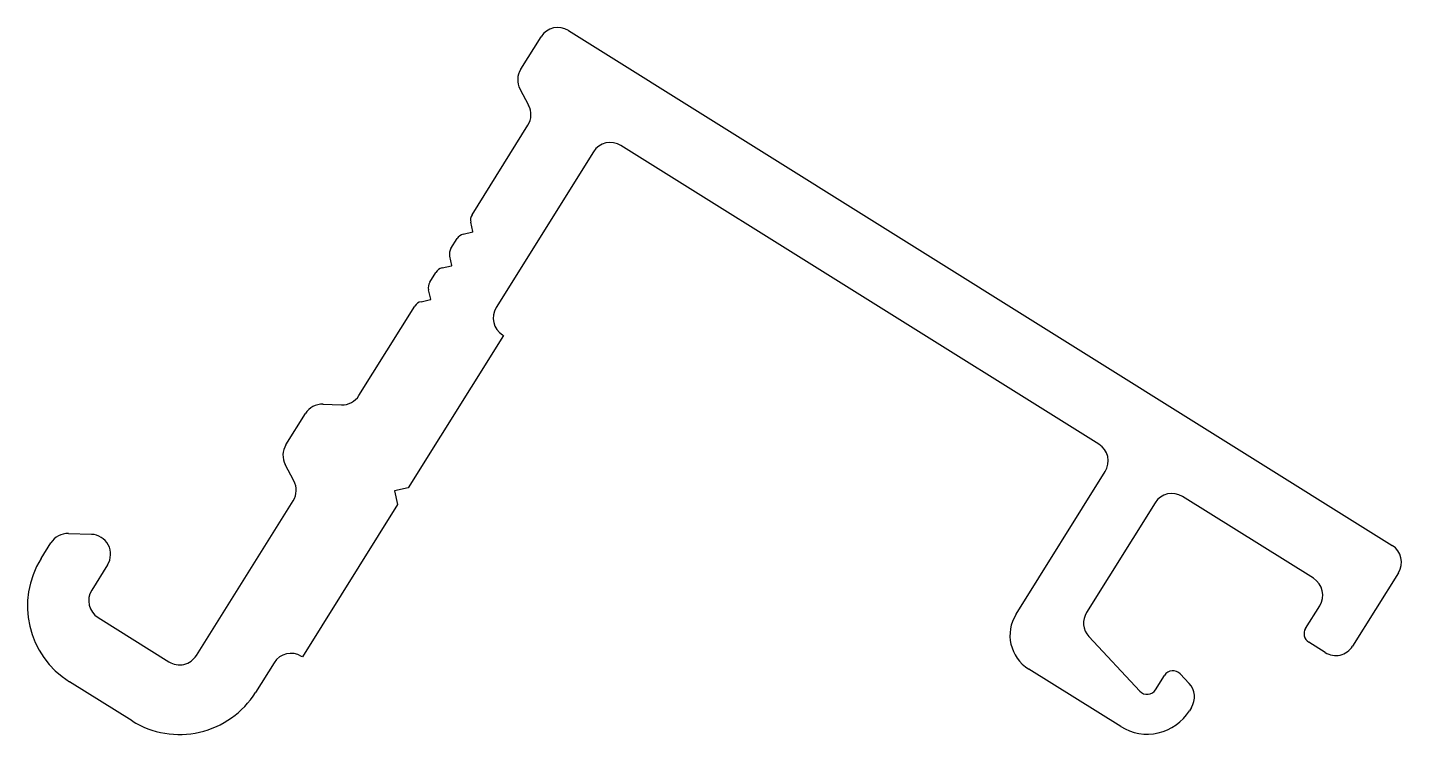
# Model space of a CAD drawing. Extents: x -8.6 to 25.9, y 6.1 to 23.9.
import ezdxf

# ---------------------------------------------------------------- set-up
doc = ezdxf.new("R2010")
doc.units = 0
doc.layers.get('0').update_dxf_attribs({"linetype": 'CONTINUOUS'})

msp = doc.modelspace()

# ---------------------------------------------------------------- linework, layer by layer
for p, q in [((5.004, 23.825), (25.693, 10.89)), ((3.806, 22.851), (4.315, 23.666)), ((4.005, 21.943), (3.788, 22.351)), ((2.582, 19.197), (3.987, 21.444)), ((5.634, 20.777), (3.19, 16.867)), ((18.326, 13.432), (6.323, 20.936)), ((2.605, 18.772), (2.551, 19.008)), ((2.363, 18.708), (2.599, 18.763)), ((2.052, 18.349), (2.207, 18.597)), ((2.075, 17.924), (2.021, 18.16)), ((1.522, 17.501), (1.677, 17.749)), ((1.833, 17.86), (2.069, 17.915)), ((1.545, 17.076), (1.49, 17.312)), ((1.303, 17.012), (1.539, 17.067)), ((-0.258, 14.654), (1.147, 16.901)), ((3.37, 16.165), (0.978, 12.339)), ((3.349, 16.178), (3.37, 16.165)), ((-2.091, 13.419), (-1.602, 14.201)), ((-1.161, 14.436), (-0.699, 14.42)), ((-1.892, 12.511), (-2.109, 12.919)), ((16.246, 9.162), (18.485, 12.743)), ((0.978, 12.339), (0.633, 12.259)), ((0.633, 12.259), (0.713, 11.915)), ((23.715, 10.063), (20.427, 12.119)), ((-4.341, 8.124), (-1.91, 12.012)), ((0.713, 11.915), (-1.679, 8.089)), ((19.738, 11.96), (18.017, 9.207)), ((-7.555, 11.188), (-6.978, 11.168)), ((-8.241, 10.562), (-7.997, 10.953)), ((-6.572, 10.403), (-6.969, 9.767)), ((25.852, 10.201), (24.7, 8.358)), ((23.517, 8.802), (23.874, 9.374)), ((-6.81, 9.078), (-5.03, 7.965)), ((18.075, 8.601), (19.356, 7.227)), ((24.011, 8.199), (23.597, 8.458)), ((-2.39, 7.943), (-2.857, 7.196)), ((-1.679, 8.089), (-1.701, 8.102)), ((18.877, 6.338), (16.564, 7.784)), ((19.751, 7.265), (19.976, 7.625)), ((20.371, 7.663), (20.593, 7.424)), ((-5.957, 6.481), (-7.526, 7.462)), ((20.651, 6.818), (20.599, 6.735))]:
    msp.add_line(p, q)
for centre, radius, start, end in [((4.739, 23.401), 0.5, 57.9859, 147.9859), ((4.23, 22.586), 0.5, 147.9859, 207.9859), ((3.563, 21.709), 0.5, 327.9859, 27.9859), ((6.058, 20.512), 0.5, 57.9859, 147.9859), ((2.794, 19.064), 0.25, 147.9859, 192.9859), ((2.419, 18.465), 0.25, 102.9859, 147.9859), ((2.597, 18.77), 0.008, 282.9859, 12.9859), ((2.264, 18.216), 0.25, 147.9859, 192.9859), ((1.889, 17.617), 0.25, 102.9859, 147.9859), ((2.067, 17.922), 0.008, 282.9859, 12.9859), ((1.734, 17.368), 0.25, 147.9859, 192.9859), ((1.359, 16.769), 0.25, 102.9859, 147.9859), ((1.537, 17.075), 0.008, 282.9859, 12.9859), ((3.614, 16.602), 0.5, 147.9859, 237.9859), ((-0.682, 14.919), 0.5, 267.9859, 327.9859), ((-1.178, 13.936), 0.5, 87.9859, 147.9859), ((-1.667, 13.154), 0.5, 147.9859, 207.9859), ((18.061, 13.008), 0.5, 327.9859, 57.9859), ((-2.334, 12.277), 0.5, 327.9859, 27.9859), ((20.162, 11.695), 0.5, 57.9859, 147.9859), ((-7.573, 10.688), 0.5, 87.9859, 147.9859), ((-6.996, 10.668), 0.5, 327.9859, 87.9859), ((25.428, 10.466), 0.5, 327.9859, 57.9859), ((-6.333, 9.369), 2.25, 147.9859, 237.9859), ((23.45, 9.639), 0.5, 327.9859, 57.9859), ((-6.545, 9.502), 0.5, 147.9859, 237.9859), ((17.094, 8.632), 1, 147.9859, 237.9859), ((18.441, 8.942), 0.5, 147.9859, 222.9859), ((23.729, 8.67), 0.25, 147.9859, 237.9859), ((24.276, 8.623), 0.5, 237.9859, 327.9859), ((-4.765, 8.389), 0.5, 237.9859, 327.9859), ((-1.966, 7.678), 0.5, 57.9859, 147.9859), ((20.188, 7.492), 0.25, 42.9859, 147.9859), ((19.539, 7.398), 0.25, 222.9859, 327.9859), ((20.227, 7.083), 0.5, 327.9859, 42.9859), ((-4.765, 8.389), 2.25, 237.9859, 327.9859), ((19.539, 7.398), 1.25, 237.9859, 327.9859)]:
    msp.add_arc(centre, radius, start, end)

doc.saveas('drawing.dxf')
